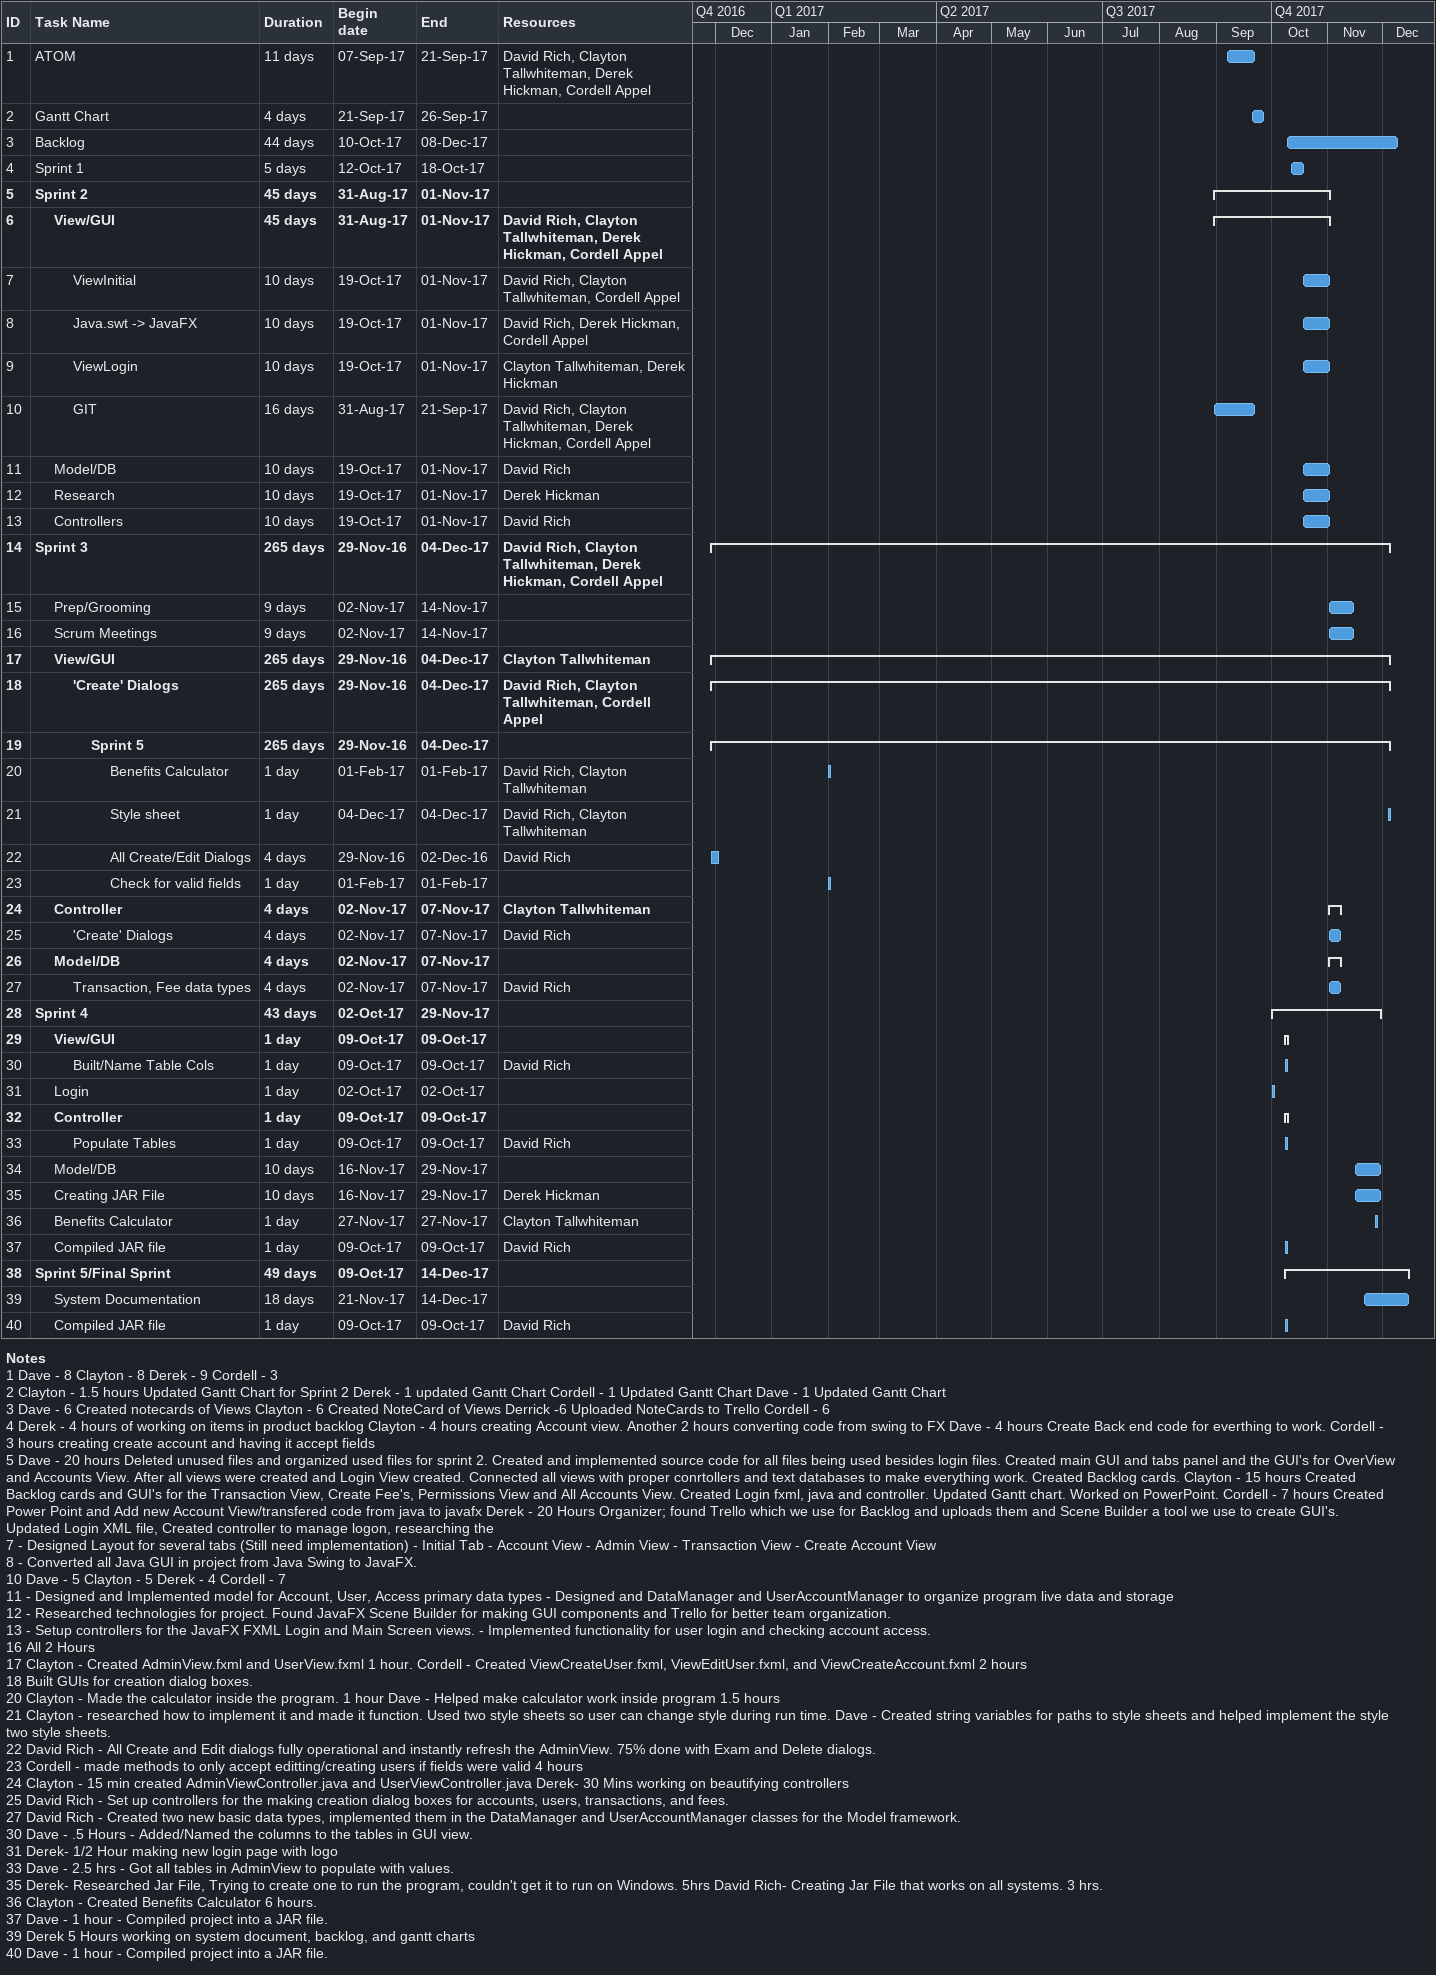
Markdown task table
| ID | Level | Task | Duration | Start | Finish | Resources |
|---|---|---|---|---|---|---|
| 1 | 1 | ATOM | 11d | 2017-09-07 | 2017-09-21 | David Rich, Clayton Tallwhiteman, Derek Hickman, Cordell Appel |
| 2 | 1 | Gantt Chart | 4d | 2017-09-21 | 2017-09-26 |  |
| 3 | 1 | Backlog | 44d | 2017-10-10 | 2017-12-08 |  |
| 4 | 1 | Sprint 1 | 5d | 2017-10-12 | 2017-10-18 |  |
| 5 | 1 | **Sprint 2** | 45d | 2017-08-31 | 2017-11-01 |  |
| 6 | 2 | **View/GUI** | 45d | 2017-08-31 | 2017-11-01 | David Rich, Clayton Tallwhiteman, Derek Hickman, Cordell Appel |
| 7 | 3 | ViewInitial | 10d | 2017-10-19 | 2017-11-01 | David Rich, Clayton Tallwhiteman, Cordell Appel |
| 8 | 3 | Java.swt -> JavaFX | 10d | 2017-10-19 | 2017-11-01 | David Rich, Derek Hickman, Cordell Appel |
| 9 | 3 | ViewLogin | 10d | 2017-10-19 | 2017-11-01 | Clayton Tallwhiteman, Derek Hickman |
| 10 | 3 | GIT | 16d | 2017-08-31 | 2017-09-21 | David Rich, Clayton Tallwhiteman, Derek Hickman, Cordell Appel |
| 11 | 2 | Model/DB | 10d | 2017-10-19 | 2017-11-01 | David Rich |
| 12 | 2 | Research | 10d | 2017-10-19 | 2017-11-01 | Derek Hickman |
| 13 | 2 | Controllers | 10d | 2017-10-19 | 2017-11-01 | David Rich |
| 14 | 1 | **Sprint 3** | 265d | 2016-11-29 | 2017-12-04 | David Rich, Clayton Tallwhiteman, Derek Hickman, Cordell Appel |
| 15 | 2 | Prep/Grooming | 9d | 2017-11-02 | 2017-11-14 |  |
| 16 | 2 | Scrum Meetings | 9d | 2017-11-02 | 2017-11-14 |  |
| 17 | 2 | **View/GUI** | 265d | 2016-11-29 | 2017-12-04 | Clayton Tallwhiteman |
| 18 | 3 | **'Create' Dialogs** | 265d | 2016-11-29 | 2017-12-04 | David Rich, Clayton Tallwhiteman, Cordell Appel |
| 19 | 4 | **Sprint 5** | 265d | 2016-11-29 | 2017-12-04 |  |
| 20 | 5 | Benefits Calculator | 1d | 2017-02-01 | 2017-02-01 | David Rich, Clayton Tallwhiteman |
| 21 | 5 | Style sheet | 1d | 2017-12-04 | 2017-12-04 | David Rich, Clayton Tallwhiteman |
| 22 | 5 | All Create/Edit Dialogs | 4d | 2016-11-29 | 2016-12-02 | David Rich |
| 23 | 5 | Check for valid fields | 1d | 2017-02-01 | 2017-02-01 |  |
| 24 | 2 | **Controller** | 4d | 2017-11-02 | 2017-11-07 | Clayton Tallwhiteman |
| 25 | 3 | 'Create' Dialogs | 4d | 2017-11-02 | 2017-11-07 | David Rich |
| 26 | 2 | **Model/DB** | 4d | 2017-11-02 | 2017-11-07 |  |
| 27 | 3 | Transaction, Fee data types | 4d | 2017-11-02 | 2017-11-07 | David Rich |
| 28 | 1 | **Sprint 4** | 43d | 2017-10-02 | 2017-11-29 |  |
| 29 | 2 | **View/GUI** | 1d | 2017-10-09 | 2017-10-09 |  |
| 30 | 3 | Built/Name Table Cols | 1d | 2017-10-09 | 2017-10-09 | David Rich |
| 31 | 2 | Login | 1d | 2017-10-02 | 2017-10-02 |  |
| 32 | 2 | **Controller** | 1d | 2017-10-09 | 2017-10-09 |  |
| 33 | 3 | Populate Tables | 1d | 2017-10-09 | 2017-10-09 | David Rich |
| 34 | 2 | Model/DB | 10d | 2017-11-16 | 2017-11-29 |  |
| 35 | 2 | Creating JAR File | 10d | 2017-11-16 | 2017-11-29 | Derek Hickman |
| 36 | 2 | Benefits Calculator | 1d | 2017-11-27 | 2017-11-27 | Clayton Tallwhiteman |
| 37 | 2 | Compiled JAR file | 1d | 2017-10-09 | 2017-10-09 | David Rich |
| 38 | 1 | **Sprint 5/Final Sprint** | 49d | 2017-10-09 | 2017-12-14 |  |
| 39 | 2 | System Documentation | 18d | 2017-11-21 | 2017-12-14 |  |
| 40 | 2 | Compiled JAR file | 1d | 2017-10-09 | 2017-10-09 | David Rich |

Notes
- 1: Dave - 8 Clayton - 8 Derek - 9 Cordell - 3
- 2: Clayton - 1.5 hours Updated Gantt Chart for Sprint 2 Derek - 1 updated Gantt Chart Cordell - 1 Updated Gantt Chart Dave - 1 Updated Gantt Chart
- 3: Dave - 6 Created notecards of Views Clayton - 6 Created NoteCard of Views Derrick -6 Uploaded NoteCards to Trello Cordell - 6
- 4: Derek - 4 hours of working on items in product backlog Clayton - 4 hours creating Account view. Another 2 hours converting code from swing to FX Dave - 4 hours Create Back end code for everthing to work. Cordell - 3 hours creating create account and having it accept fields
- 5: Dave - 20 hours Deleted unused files and organized used files for sprint 2. Created and implemented source code for all files being used besides login files. Created main GUI and tabs panel and the GUI's for OverView and Accounts View. After all views were created and Login View created. Connected all views with proper conrtollers and text databases to make everything work. Created Backlog cards. Clayton - 15 hours Created Backlog cards and GUI's for the Transaction View, Create Fee's, Permissions View and All Accounts View. Created Login fxml, java and controller. Updated Gantt chart. Worked on PowerPoint. Cordell - 7 hours Created Power Point and Add new Account View/transfered code from java to javafx Derek - 20 Hours Organizer; found Trello which we use for Backlog and uploads them and Scene Builder a tool we use to create GUI's. Updated Login XML file, Created controller to manage logon, researching the
- 7: - Designed Layout for several tabs (Still need implementation) - Initial Tab - Account View - Admin View - Transaction View - Create Account View
- 8: - Converted all Java GUI in project from Java Swing to JavaFX.
- 10: Dave - 5 Clayton - 5 Derek - 4 Cordell - 7
- 11: - Designed and Implemented model for Account, User, Access primary data types - Designed and DataManager and UserAccountManager to organize program live data and storage
- 12: - Researched technologies for project. Found JavaFX Scene Builder for making GUI components and Trello for better team organization.
- 13: - Setup controllers for the JavaFX FXML Login and Main Screen views. - Implemented functionality for user login and checking account access.
- 16: All 2 Hours
- 17: Clayton - Created AdminView.fxml and UserView.fxml 1 hour. Cordell - Created ViewCreateUser.fxml, ViewEditUser.fxml, and ViewCreateAccount.fxml 2 hours
- 18: Built GUIs for creation dialog boxes.
- 20: Clayton - Made the calculator inside the program. 1 hour Dave - Helped make calculator work inside program 1.5 hours
- 21: Clayton - researched how to implement it and made it function. Used two style sheets so user can change style during run time. Dave - Created string variables for paths to style sheets and helped implement the style two style sheets.
- 22: David Rich - All Create and Edit dialogs fully operational and instantly refresh the AdminView. 75% done with Exam and Delete dialogs.
- 23: Cordell - made methods to only accept editting/creating users if fields were valid 4 hours
- 24: Clayton - 15 min created AdminViewController.java and UserViewController.java Derek- 30 Mins working on beautifying controllers
- 25: David Rich - Set up controllers for the making creation dialog boxes for accounts, users, transactions, and fees.
- 27: David Rich - Created two new basic data types, implemented them in the DataManager and UserAccountManager classes for the Model framework.
- 30: Dave - .5 Hours - Added/Named the columns to the tables in GUI view.
- 31: Derek- 1/2 Hour making new login page with logo
- 33: Dave - 2.5 hrs - Got all tables in AdminView to populate with values.
- 35: Derek- Researched Jar File, Trying to create one to run the program, couldn't get it to run on Windows. 5hrs David Rich- Creating Jar File that works on all systems. 3 hrs.
- 36: Clayton - Created Benefits Calculator 6 hours.
- 37: Dave - 1 hour - Compiled project into a JAR file.
- 39: Derek 5 Hours working on system document, backlog, and gantt charts
- 40: Dave - 1 hour - Compiled project into a JAR file.
